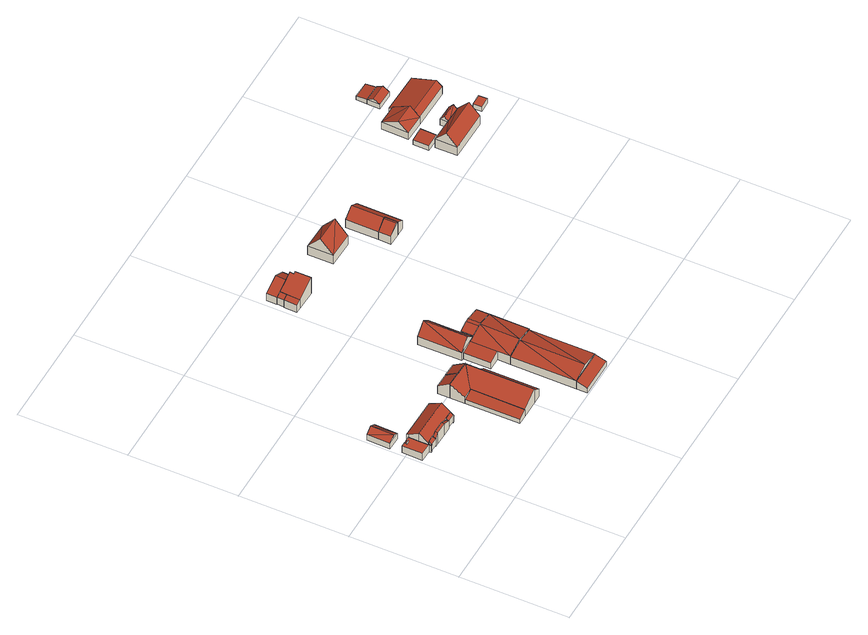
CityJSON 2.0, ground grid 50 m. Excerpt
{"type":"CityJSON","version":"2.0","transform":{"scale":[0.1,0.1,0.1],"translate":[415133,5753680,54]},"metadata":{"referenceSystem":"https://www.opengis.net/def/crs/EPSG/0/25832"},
"CityObjects":{
"building1":{"type":"Building","attributes":{"Gemeindeschluessel":"05515000","Geometrietyp2DReferenz":"3000","function":"51009_1610","roofType":"2100","measuredHeight":4.39},"geometry":[{"type":"Solid","lod":"2","boundaries":[[[[0,1,2,3]],[[4,5,1,0]],[[6,7,5,4]],[[3,2,7,6]],[[4,0,3,6]],[[1,5,7,2]]]],"semantics":{"surfaces":[{"type":"WallSurface"},{"type":"RoofSurface"},{"type":"GroundSurface"}],"values":[[0,0,0,0,1,2]]}}]},
"building2":{"type":"Building","attributes":{"Gemeindeschluessel":"05515000","Geometrietyp2DReferenz":"3000","function":"51009_1610","roofType":"2100","measuredHeight":4.63},"geometry":[{"type":"Solid","lod":"2","boundaries":[[[[8,9,10,11]],[[12,13,9,8]],[[14,15,13,12]],[[11,10,15,14]],[[12,8,11,14]],[[9,13,15,10]]]],"semantics":{"surfaces":[{"type":"WallSurface"},{"type":"RoofSurface"},{"type":"GroundSurface"}],"values":[[0,0,0,0,1,2]]}}]},
"building3":{"type":"Building","attributes":{"Gemeindeschluessel":"05515000","Geometrietyp2DReferenz":"3000","function":"31001_2460","roofType":"3100","measuredHeight":5.32},"geometry":[{"type":"Solid","lod":"2","boundaries":[[[[16,17,18,19]],[[20,21,17,16]],[[22,23,21,20]],[[19,18,23,22]],[[16,24,20]],[[22,25,19]],[[25,24,16]],[[16,19,25]],[[22,20,24]],[[24,25,22]],[[17,21,23,18]]]],"semantics":{"surfaces":[{"type":"WallSurface"},{"type":"RoofSurface"},{"type":"GroundSurface"}],"values":[[0,0,0,0,0,0,1,1,1,1,2]]}}]},
"building4":{"type":"Building","attributes":{"Gemeindeschluessel":"05515000","Geometrietyp2DReferenz":"3000","function":"31001_1000"},"address":[{"country":"Germany","locality":"Münster","thoroughfareNumber":"102","thoroughfareName":"Freckenhorster Straße"}],"children":["building4-1","building4-2","building4-3"]},
"building4-1":{"type":"BuildingPart","attributes":{"roofType":"3100","measuredHeight":8.39},"parents":["building4"],"geometry":[{"type":"Solid","lod":"2","boundaries":[[[[26,27,28,29]],[[30,27,26]],[[31,32,33]],[[34,35,36,31,33]],[[37,38,39]],[[40,41,37,39]],[[42,43,41,40]],[[44,45,43,42]],[[46,47,45,44]],[[48,49,47,46]],[[29,28,49,48]],[[42,40,39,50,44]],[[51,34,33,52,53,54,55,26,29,48,46,44,50]],[[27,56,57,31,36,58,59,37,41,43,45,47,49,28]],[[26,55,30]],[[52,33,32]],[[57,53,52,32,31]],[[56,54,53,57]],[[27,30,55,54,56]],[[35,34,51,60]],[[58,36,35,60]],[[60,51,50,61]],[[58,60,61,59]],[[38,61,50,39]],[[61,38,37,59]]]],"semantics":{"surfaces":[{"type":"WallSurface"},{"type":"RoofSurface"},{"type":"GroundSurface"},{"type":"ClosureSurface"}],"values":[[0,0,0,0,0,0,0,0,0,0,0,1,1,2,0,0,3,3,3,0,3,0,3,0,3]]}}]},
"building4-2":{"type":"BuildingPart","attributes":{"roofType":"1000","measuredHeight":3.92},"parents":["building4"],"geometry":[{"type":"Solid","lod":"2","boundaries":[[[[62,63,64,65]],[[66,67,63,62]],[[68,69,67,66]],[[70,71,69,68]],[[38,37,71,70]],[[72,73,36,35]],[[74,75,73,72]],[[76,77,75,74]],[[78,79,77,76]],[[65,64,79,78]],[[76,74,72,35,60,61,38,70,68,66,62,65,78]],[[63,67,69,71,37,59,58,36,73,75,77,79,64]],[[59,61,60,58]],[[37,38,61,59]],[[58,60,35,36]]]],"semantics":{"surfaces":[{"type":"WallSurface"},{"type":"RoofSurface"},{"type":"GroundSurface"},{"type":"ClosureSurface"}],"values":[[0,0,0,0,0,0,0,0,0,0,1,2,3,3,3]]}}]},
"building4-3":{"type":"BuildingPart","attributes":{"roofType":"9999","measuredHeight":6.34},"parents":["building4"],"geometry":[{"type":"Solid","lod":"2","boundaries":[[[[80,81,27,30]],[[82,83,81,80]],[[84,85,83,82]],[[86,87,85,84]],[[32,31,87,86]],[[80,30,55,88,82]],[[52,32,86,84,89]],[[89,84,82,88]],[[81,83,85,87,31,57,56,27]],[[52,89,53]],[[31,32,52,53,57]],[[54,53,89,88]],[[56,57,53,54]],[[54,88,55]],[[54,55,30,27,56]]]],"semantics":{"surfaces":[{"type":"WallSurface"},{"type":"RoofSurface"},{"type":"GroundSurface"},{"type":"ClosureSurface"}],"values":[[0,0,0,0,0,1,1,1,2,0,3,0,3,0,3]]}}]},
"building5":{"type":"Building","attributes":{"Gemeindeschluessel":"05515000","Geometrietyp2DReferenz":"3000","function":"51009_1610","roofType":"2100","measuredHeight":4.69},"geometry":[{"type":"Solid","lod":"2","boundaries":[[[[90,91,92,93]],[[94,95,91,90]],[[96,97,95,94]],[[93,92,97,96]],[[94,90,93,96]],[[91,95,97,92]]]],"semantics":{"surfaces":[{"type":"WallSurface"},{"type":"RoofSurface"},{"type":"GroundSurface"}],"values":[[0,0,0,0,1,2]]}}]},
"building6":{"type":"Building","attributes":{"Gemeindeschluessel":"05515000","Geometrietyp2DReferenz":"3000","function":"31001_2700"},"children":["building6-1","building6-2","building6-3","building6-4"]},
"building6-1":{"type":"BuildingPart","attributes":{"roofType":"2100","measuredHeight":7.86},"parents":["building6"],"geometry":[{"type":"Solid","lod":"2","boundaries":[[[[98,99,100,101]],[[102,103,104,105,106]],[[107,108,98,101,102,106]],[[100,99,109,104,103]],[[100,103,102,101]],[[109,99,98,108]],[[105,107,106]],[[104,109,108,107,105]]]],"semantics":{"surfaces":[{"type":"WallSurface"},{"type":"RoofSurface"},{"type":"GroundSurface"},{"type":"ClosureSurface"}],"values":[[0,0,1,2,3,3,0,3]]}}]},
"building6-2":{"type":"BuildingPart","attributes":{"roofType":"2100","measuredHeight":3.76},"parents":["building6"],"geometry":[{"type":"Solid","lod":"2","boundaries":[[[[105,104,110,111]],[[111,110,112,113]],[[114,107,105,111,113]],[[104,109,112,110]],[[107,114,108]],[[104,105,107,108,109]],[[112,109,108,114,113]]]],"semantics":{"surfaces":[{"type":"WallSurface"},{"type":"RoofSurface"},{"type":"GroundSurface"},{"type":"ClosureSurface"}],"values":[[0,0,1,2,0,3,3]]}}]},
"building6-3":{"type":"BuildingPart","attributes":{"roofType":"2100","measuredHeight":8.17},"parents":["building6"],"geometry":[{"type":"Solid","lod":"2","boundaries":[[[[115,101,100,116,117]],[[118,119,103,102,120]],[[117,116,119,118]],[[120,115,117,118]],[[100,103,119,116]],[[102,101,115,120]],[[103,100,101,102]]]],"semantics":{"surfaces":[{"type":"WallSurface"},{"type":"RoofSurface"},{"type":"GroundSurface"},{"type":"ClosureSurface"}],"values":[[0,0,0,1,2,0,3]]}}]},
"building6-4":{"type":"BuildingPart","attributes":{"roofType":"2100","measuredHeight":7.93},"parents":["building6"],"geometry":[{"type":"Solid","lod":"2","boundaries":[[[[121,122,99,98,123]],[[124,125,122,121]],[[126,113,112,125,124]],[[126,124,121,123,127]],[[122,125,112,109,99]],[[113,126,127,114]],[[108,109,112,113,114]],[[108,114,127,123,98]],[[99,109,108,98]]]],"semantics":{"surfaces":[{"type":"WallSurface"},{"type":"RoofSurface"},{"type":"GroundSurface"},{"type":"ClosureSurface"}],"values":[[0,0,0,1,2,0,3,0,3]]}}]},
"building7":{"type":"Building","attributes":{"Gemeindeschluessel":"05515000","Geometrietyp2DReferenz":"3000","function":"51009_1610","roofType":"2100","measuredHeight":7.61},"geometry":[{"type":"Solid","lod":"2","boundaries":[[[[128,129,130,131]],[[132,133,129,128]],[[134,135,133,132]],[[131,130,135,134]],[[132,128,131,134]],[[129,133,135,130]]]],"semantics":{"surfaces":[{"type":"WallSurface"},{"type":"RoofSurface"},{"type":"GroundSurface"}],"values":[[0,0,0,0,1,2]]}}]},
"building8":{"type":"Building","attributes":{"Gemeindeschluessel":"05515000","Geometrietyp2DReferenz":"3000","function":"31001_2460","roofType":"2100","measuredHeight":7.92},"geometry":[{"type":"Solid","lod":"2","boundaries":[[[[136,137,138,139]],[[115,140,137,136]],[[141,142,140,115]],[[139,138,142,141]],[[115,136,139,141]],[[137,140,142,138]]]],"semantics":{"surfaces":[{"type":"WallSurface"},{"type":"RoofSurface"},{"type":"GroundSurface"}],"values":[[0,0,0,0,1,2]]}}]},
"building9":{"type":"Building","attributes":{"Gemeindeschluessel":"05515000","Geometrietyp2DReferenz":"3000","function":"51009_1610","roofType":"2100","measuredHeight":4.42},"geometry":[{"type":"Solid","lod":"2","boundaries":[[[[143,144,145,146]],[[147,148,144,143]],[[149,150,148,147]],[[146,145,150,149]],[[147,143,146,149]],[[144,148,150,145]]]],"semantics":{"surfaces":[{"type":"WallSurface"},{"type":"RoofSurface"},{"type":"GroundSurface"}],"values":[[0,0,0,0,1,2]]}}]},
"building10":{"type":"Building","attributes":{"Gemeindeschluessel":"05515000","Geometrietyp2DReferenz":"3000","function":"31001_2700","roofType":"3100","measuredHeight":6.32},"geometry":[{"type":"Solid","lod":"2","boundaries":[[[[151,152,153]],[[154,155,153]],[[153,152,154]],[[156,154,152]],[[155,157,158,153]],[[156,159,157,155]],[[151,160,159,156]],[[153,158,160,151]],[[155,154,156]],[[152,151,156]],[[157,159,160,158]]]],"semantics":{"surfaces":[{"type":"WallSurface"},{"type":"RoofSurface"},{"type":"GroundSurface"}],"values":[[0,1,1,1,0,0,0,0,0,1,2]]}}]},
"building11":{"type":"Building","attributes":{"Gemeindeschluessel":"05515000","Geometrietyp2DReferenz":"3000","function":"31001_2700","roofType":"5000","measuredHeight":9.21},"geometry":[{"type":"Solid","lod":"2","boundaries":[[[[161,162,163,164]],[[165,166,162,161]],[[167,168,166,165]],[[169,170,168,167]],[[171,172,170,169]],[[164,163,172,171]],[[167,165,161,173]],[[174,173,161]],[[175,173,174,171]],[[174,164,171]],[[175,171,169]],[[173,175,169,167]],[[174,161,164]],[[162,166,168,170,172,163]]]],"semantics":{"surfaces":[{"type":"WallSurface"},{"type":"RoofSurface"},{"type":"GroundSurface"}],"values":[[0,0,0,0,0,0,1,1,1,1,0,0,0,2]]}}]},
"building12":{"type":"Building","attributes":{"Gemeindeschluessel":"05515000","Geometrietyp2DReferenz":"3000","function":"31001_2700"},"children":["building12-1","building12-2"]},
"building12-1":{"type":"BuildingPart","attributes":{"roofType":"2100","measuredHeight":5.59},"parents":["building12"],"geometry":[{"type":"Solid","lod":"2","boundaries":[[[[176,177,178,179]],[[180,181,182,177,176]],[[183,184,185,186]],[[179,178,184,183]],[[186,187,188,180,176,179,183]],[[177,182,189,185,184,178]],[[189,182,181,188,187]],[[181,180,188]],[[189,187,186,185]]]],"semantics":{"surfaces":[{"type":"WallSurface"},{"type":"RoofSurface"},{"type":"GroundSurface"},{"type":"ClosureSurface"}],"values":[[0,0,0,0,1,2,3,3,3]]}}]},
"building12-2":{"type":"BuildingPart","attributes":{"roofType":"3100","measuredHeight":7.01},"parents":["building12"],"geometry":[{"type":"Solid","lod":"2","boundaries":[[[[190,191,192,193]],[[186,185,191,190]],[[194,195,182,181]],[[193,192,195,194]],[[193,194,196]],[[197,196,194]],[[196,197,190]],[[197,180,187,186,190]],[[180,197,194,181]],[[196,190,193]],[[191,185,189,182,195,192]],[[189,185,186,187]],[[189,187,188,181,182]],[[188,187,180]],[[181,188,180]]]],"semantics":{"surfaces":[{"type":"WallSurface"},{"type":"RoofSurface"},{"type":"GroundSurface"},{"type":"ClosureSurface"}],"values":[[0,0,0,0,1,1,1,1,0,0,2,3,3,0,3]]}}]},
"building13":{"type":"Building","attributes":{"Gemeindeschluessel":"05515000","Geometrietyp2DReferenz":"3000","function":"51009_1610","roofType":"5000","measuredHeight":6.63},"geometry":[{"type":"Solid","lod":"2","boundaries":[[[[198,199,200,201]],[[181,202,199,198]],[[203,204,202,181]],[[205,206,204,203]],[[207,208,206,205]],[[209,210,208,207]],[[211,212,210,209]],[[194,213,212,211]],[[201,200,213,194]],[[214,176,180,215,216]],[[194,211,217,218]],[[216,215,218,217,219]],[[219,217,209,207]],[[214,216,219,207,205]],[[217,211,209]],[[218,215,198,201]],[[218,201,194]],[[215,180,181,198]],[[180,176,203,181]],[[176,214,205,203]],[[199,202,204,206,208,210,212,213,200]]]],"semantics":{"surfaces":[{"type":"WallSurface"},{"type":"RoofSurface"},{"type":"GroundSurface"}],"values":[[0,0,0,0,0,0,0,0,0,1,1,1,0,0,0,0,0,0,0,0,2]]}}]},
"building14":{"type":"Building","attributes":{"Gemeindeschluessel":"05515000","Geometrietyp2DReferenz":"3000","function":"51009_1610","roofType":"2100","measuredHeight":4.98},"geometry":[{"type":"Solid","lod":"2","boundaries":[[[[220,221,222,223]],[[224,225,221,220]],[[226,227,225,224]],[[223,222,227,226]],[[224,220,223,226]],[[221,225,227,222]]]],"semantics":{"surfaces":[{"type":"WallSurface"},{"type":"RoofSurface"},{"type":"GroundSurface"}],"values":[[0,0,0,0,1,2]]}}]},
"building15":{"type":"Building","attributes":{"Gemeindeschluessel":"05515000","Geometrietyp2DReferenz":"3000","function":"31001_1000"},"address":[{"country":"Germany","locality":"Münster","thoroughfareNumber":"101","thoroughfareName":"Freckenhorster Straße"}],"children":["building15-1","building15-2","building15-3"]},
"building15-1":{"type":"BuildingPart","attributes":{"roofType":"3100","measuredHeight":7.5},"parents":["building15"],"geometry":[{"type":"Solid","lod":"2","boundaries":[[[[226,228,229,230,231]],[[224,232,228,226]],[[233,234,232,224]],[[235,236,234,233]],[[237,238,236,235]],[[239,240,238,237]],[[241,242,240,239]],[[233,224,226,231,243,235]],[[244,241,239,237,235,243]],[[245,229,228,232,234,236,238,240,242]],[[242,241,244,243,245]],[[230,243,231]],[[243,230,229,245]]]],"semantics":{"surfaces":[{"type":"WallSurface"},{"type":"RoofSurface"},{"type":"GroundSurface"},{"type":"ClosureSurface"}],"values":[[0,0,0,0,0,0,0,1,1,2,3,0,3]]}}]},
"building15-2":{"type":"BuildingPart","attributes":{"roofType":"2100","measuredHeight":5.21},"parents":["building15"],"geometry":[{"type":"Solid","lod":"2","boundaries":[[[[246,247,248,249]],[[220,250,247,246]],[[251,252,250,220]],[[220,246,249,251]],[[247,250,252,248]],[[248,252,251,249]]]],"semantics":{"surfaces":[{"type":"WallSurface"},{"type":"RoofSurface"},{"type":"GroundSurface"},{"type":"ClosureSurface"}],"values":[[0,0,0,1,2,3]]}}]},
"building15-3":{"type":"BuildingPart","attributes":{"roofType":"2100","measuredHeight":9.38},"parents":["building15"],"geometry":[{"type":"Solid","lod":"2","boundaries":[[[[253,254,242,241,255]],[[256,257,254,253]],[[258,259,257,256]],[[260,261,259,258]],[[249,248,261,260]],[[262,228,252,251]],[[230,229,228,262]],[[262,251,249,260,258,256,253,255,244,243,230]],[[254,257,259,261,248,252,228,229,245,242]],[[248,249,251,252]],[[244,255,241]],[[245,243,244,241,242]],[[229,230,243,245]]]],"semantics":{"surfaces":[{"type":"WallSurface"},{"type":"RoofSurface"},{"type":"GroundSurface"},{"type":"ClosureSurface"}],"values":[[0,0,0,0,0,0,0,1,2,3,0,3,3]]}}]},
"building16":{"type":"Building","attributes":{"Gemeindeschluessel":"05515000","Geometrietyp2DReferenz":"3000","function":"51009_1610","roofType":"2100","measuredHeight":5.5},"geometry":[{"type":"Solid","lod":"2","boundaries":[[[[241,263,264,265]],[[239,266,263,241]],[[267,268,266,239]],[[269,270,268,267]],[[271,272,270,269]],[[265,264,272,271]],[[269,267,239,241,265,271]],[[263,266,268,270,272,264]]]],"semantics":{"surfaces":[{"type":"WallSurface"},{"type":"RoofSurface"},{"type":"GroundSurface"}],"values":[[0,0,0,0,0,0,1,2]]}}]},
"building17":{"type":"Building","attributes":{"Gemeindeschluessel":"05515000","Geometrietyp2DReferenz":"3000","function":"31001_2000","roofType":"3100","measuredHeight":11.94},"geometry":[{"type":"Solid","lod":"2","boundaries":[[[[273,274,275,276]],[[277,278,274,273]],[[279,280,278,277]],[[276,275,280,279]],[[273,281,277]],[[279,282,276]],[[282,281,273]],[[273,276,282]],[[281,282,279]],[[279,277,281]],[[274,278,280,275]]]],"semantics":{"surfaces":[{"type":"WallSurface"},{"type":"RoofSurface"},{"type":"GroundSurface"}],"values":[[0,0,0,0,0,0,1,1,1,1,2]]}}]},
"building18":{"type":"Building","attributes":{"Gemeindeschluessel":"05515000","Geometrietyp2DReferenz":"3000","function":"31001_2460","roofType":"3100","measuredHeight":7.99},"geometry":[{"type":"Solid","lod":"2","boundaries":[[[[283,284,285,286]],[[287,288,284,283]],[[289,290,288,287]],[[286,285,290,289]],[[283,291,287]],[[289,292,286]],[[286,292,291,283]],[[287,291,292,289]],[[284,288,290,285]]]],"semantics":{"surfaces":[{"type":"WallSurface"},{"type":"RoofSurface"},{"type":"GroundSurface"}],"values":[[0,0,0,0,0,0,1,1,2]]}}]},
"building19":{"type":"Building","attributes":{"Gemeindeschluessel":"05515000","Geometrietyp2DReferenz":"3000","function":"31001_2700","roofType":"5000","measuredHeight":8.2},"geometry":[{"type":"Solid","lod":"2","boundaries":[[[[293,294,290,289]],[[295,296,294,293]],[[297,298,296,295]],[[299,284,298,297]],[[300,285,284,299]],[[289,290,285,300]],[[299,297,295,301,302,300]],[[301,293,289,302]],[[300,302,289]],[[293,301,295]],[[294,296,298,284,285,290]]]],"semantics":{"surfaces":[{"type":"WallSurface"},{"type":"RoofSurface"},{"type":"GroundSurface"}],"values":[[0,0,0,0,0,0,1,1,0,0,2]]}}]},
"building20":{"type":"Building","attributes":{"Gemeindeschluessel":"05515000","Geometrietyp2DReferenz":"3000","function":"31001_2460","roofType":"2100","measuredHeight":2.95},"geometry":[{"type":"Solid","lod":"2","boundaries":[[[[303,304,305,306]],[[307,308,304,303]],[[309,310,308,307]],[[306,305,310,309]],[[307,303,306,309]],[[304,308,310,305]]]],"semantics":{"surfaces":[{"type":"WallSurface"},{"type":"RoofSurface"},{"type":"GroundSurface"}],"values":[[0,0,0,0,1,2]]}}]},
"building21":{"type":"Building","attributes":{"Gemeindeschluessel":"05515000","Geometrietyp2DReferenz":"3000","function":"31001_1000","roofType":"5000","measuredHeight":10.42},"address":[{"country":"Germany","locality":"Münster","thoroughfareNumber":"105","thoroughfareName":"Freckenhorster Straße"}],"geometry":[{"type":"Solid","lod":"2","boundaries":[[[[311,312,313,314]],[[315,316,312,311]],[[317,318,316,315]],[[319,320,318,317]],[[314,313,320,319]],[[321,322,317,315]],[[322,321,311]],[[322,311,314]],[[314,319,322]],[[311,321,315]],[[317,322,319]],[[312,316,318,320,313]]]],"semantics":{"surfaces":[{"type":"WallSurface"},{"type":"RoofSurface"},{"type":"GroundSurface"}],"values":[[0,0,0,0,0,1,1,1,1,0,0,2]]}}]},
"building22":{"type":"Building","attributes":{"Gemeindeschluessel":"05515000","Geometrietyp2DReferenz":"3000","function":"31001_1000","roofType":"3100","measuredHeight":8.47},"geometry":[{"type":"Solid","lod":"2","boundaries":[[[[323,324,325,326]],[[327,328,324,323]],[[329,330,328,327]],[[326,325,330,329]],[[323,331,327]],[[329,332,326]],[[326,332,331]],[[331,323,326]],[[332,329,327]],[[327,331,332]],[[324,328,330,325]]]],"semantics":{"surfaces":[{"type":"WallSurface"},{"type":"RoofSurface"},{"type":"GroundSurface"}],"values":[[0,0,0,0,0,0,1,1,1,1,2]]}}]},
"building23":{"type":"Building","attributes":{"Gemeindeschluessel":"05515000","Geometrietyp2DReferenz":"3000","function":"31001_2700","roofType":"3100","measuredHeight":5.71},"geometry":[{"type":"Solid","lod":"2","boundaries":[[[[333,334,335,336]],[[337,312,334,333]],[[338,313,312,337]],[[336,335,313,338]],[[333,339,337]],[[338,340,336]],[[340,339,333]],[[333,336,340]],[[339,340,338]],[[338,337,339]],[[334,312,313,335]]]],"semantics":{"surfaces":[{"type":"WallSurface"},{"type":"RoofSurface"},{"type":"GroundSurface"}],"values":[[0,0,0,0,0,0,1,1,1,1,2]]}}]},
"building24":{"type":"Building","attributes":{"Gemeindeschluessel":"05515000","Geometrietyp2DReferenz":"3000","function":"31001_1000","roofType":"3100","measuredHeight":4.49},"geometry":[{"type":"Solid","lod":"2","boundaries":[[[[341,342,343,344]],[[345,346,342,341]],[[347,348,346,345]],[[344,343,348,347]],[[341,349,345]],[[347,350,344]],[[344,350,349,341]],[[345,349,350,347]],[[342,346,348,343]]]],"semantics":{"surfaces":[{"type":"WallSurface"},{"type":"RoofSurface"},{"type":"GroundSurface"}],"values":[[0,0,0,0,0,0,1,1,2]]}}]},
"building25":{"type":"Building","attributes":{"Gemeindeschluessel":"05515000","Geometrietyp2DReferenz":"3000","function":"31001_2700","roofType":"3100","measuredHeight":6.7},"geometry":[{"type":"Solid","lod":"2","boundaries":[[[[351,352,353,354]],[[355,325,352,351]],[[356,357,325,355]],[[358,359,360,356,354]],[[355,351,354,356]],[[330,361,362,353,352,325,357]],[[360,330,357,356]],[[359,361,330,360]],[[358,362,361,359]],[[354,353,362,358]]]],"semantics":{"surfaces":[{"type":"WallSurface"},{"type":"RoofSurface"},{"type":"GroundSurface"}],"values":[[0,0,0,1,1,2,0,0,0,0]]}}]},
"building26":{"type":"Building","attributes":{"Gemeindeschluessel":"05515000","Geometrietyp2DReferenz":"3000","function":"31001_2700","roofType":"2100","measuredHeight":2.64},"geometry":[{"type":"Solid","lod":"2","boundaries":[[[[363,364,365,366]],[[367,368,364,363]],[[369,370,368,367]],[[366,365,370,369]],[[367,363,366,369]],[[364,368,370,365]]]],"semantics":{"surfaces":[{"type":"WallSurface"},{"type":"RoofSurface"},{"type":"GroundSurface"}],"values":[[0,0,0,0,1,2]]}}]},
"building27":{"type":"Building","attributes":{"Gemeindeschluessel":"05515000","Geometrietyp2DReferenz":"3000","function":"51009_1611","roofType":"1000","measuredHeight":2.66},"geometry":[{"type":"Solid","lod":"2","boundaries":[[[[371,372,373,374]],[[375,376,372,371]],[[377,378,376,375]],[[374,373,378,377]],[[375,371,374,377]],[[372,376,378,373]]]],"semantics":{"surfaces":[{"type":"WallSurface"},{"type":"RoofSurface"},{"type":"GroundSurface"}],"values":[[0,0,0,0,1,2]]}}]}
},
"vertices":[
[33,520,50],[33,520,15],[33,507,15],[33,507,59],[46,520,50],[46,520,15],[45,507,59],[45,507,15],
[105,414,55],[105,414,20],[105,429,20],[105,429,66],[72,414,55],[72,414,20],[72,429,66],[72,429,20],
[9,678,46],[9,678,14],[7,572,14],[7,572,46],[72,676,46],[72,676,14],[71,571,46],[71,571,14],[40,677,67],[39,571,67],
[220,426,62],[220,426,12],[257,426,12],[257,426,62],[220,426,54],[105,429,12],[105,429,54],[105,429,62],[72,429,62],[72,429,51],[72,429,12],[68,519,12],[68,519,51],[68,519,68],[68,529,62],[68,529,12],[263,526,62],[263,526,12],[262,468,96],[262,468,12],[261,411,50],[261,411,12],[256,411,50],[256,411,12],[67,472,96],[67,429,62],[112,428,62],[124,428,62],[181,427,62],[205,427,62],[181,427,12],[124,428,12],[67,429,12],[67,472,12],[67,429,51],[67,472,51],
[33,520,51],[33,520,12],[13,520,12],[13,520,51],[33,507,51],[33,507,12],[45,507,51],[45,507,12],[46,520,51],[46,520,12],[72,414,51],[72,414,12],[66,414,51],[66,414,12],[66,425,51],[66,425,12],[12,426,51],[12,426,12],
[220,412,54],[220,412,12],[180,412,74],[180,412,12],[124,413,75],[124,413,12],[105,414,54],[105,414,12],[181,427,74],[124,428,75],
[220,426,66],[220,426,19],[220,412,19],[220,412,56],[257,426,66],[257,426,19],[256,411,56],[256,411,19],
[508,486,86],[508,486,8],[447,487,8],[447,487,87],[377,489,87],[377,489,8],[377,420,8],[377,420,31],[377,420,43],[419,420,44],[426,420,44],[426,420,8],
[377,172,8],[377,172,32],[423,172,8],[423,172,45],[426,420,46],
[447,487,90],[447,544,8],[447,544,50],[377,545,50],[377,545,8],[377,489,90],
[508,424,87],[508,424,8],[508,486,87],[508,172,88],[508,172,8],[423,172,46],[426,420,47],
[550,424,50],[550,424,6],[508,424,6],[508,424,82],[549,172,50],[549,172,6],[508,172,82],[508,172,6],
[508,486,90],[508,486,11],[508,542,11],[508,542,52],[447,487,11],[447,544,52],[447,544,11],
[655,58,50],[655,58,6],[655,7,6],[655,7,33],[825,59,50],[825,59,6],[825,8,33],[825,8,6],
[655,357,52],[740,357,70],[825,357,52],[740,59,70],[825,59,52],[655,58,52],[825,59,7],[825,357,7],[655,58,7],[655,357,7],
[683,741,55],[683,741,11],[583,740,11],[583,740,55],[684,595,55],[684,595,11],[684,540,55],[684,540,11],[597,540,55],[597,540,11],[584,540,55],[584,540,11],[635,540,103],[634,740,103],[597,540,68],
[684,540,64],[684,540,8],[597,540,8],[597,540,42],[684,538,64],[684,538,57],[684,538,8],[597,415,42],[597,415,8],[655,415,8],[655,415,57],[655,538,57],[656,538,57],[655,538,8],
[655,357,57],[655,357,8],[825,357,8],[825,357,57],[825,538,57],[825,538,8],[740,357,78],[740,538,78],
[731,538,57],[731,538,10],[747,538,10],[747,538,57],[684,538,10],[684,540,57],[684,540,10],[684,595,57],[684,595,10],[734,595,57],[734,595,10],[747,595,57],[747,595,10],[825,596,57],[825,596,10],[825,538,10],[684,595,64],[731,538,76],[730,595,76],[747,595,77],[747,538,77],[734,595,76],
[515,1311,61],[515,1311,22],[540,1311,22],[540,1311,72],[516,1343,61],[516,1343,22],[541,1342,72],[541,1342,22],
[541,1342,19],[541,1343,19],[541,1343,71],[541,1343,72],[516,1343,19],[517,1392,61],[517,1392,19],[593,1390,94],[593,1390,19],[652,1388,61],[652,1388,19],[651,1340,61],[651,1340,19],[626,1341,75],[626,1341,19],[592,1341,94],[593,1341,94],[592,1341,19],
[513,1251,61],[513,1251,19],[538,1250,19],[538,1250,71],[515,1311,19],[540,1311,71],[540,1311,19],
[625,1321,108],[625,1321,19],[626,1341,108],[635,1321,113],[635,1321,19],[635,1316,113],[635,1316,19],[634,1248,113],[634,1248,19],[541,1342,71],
[626,1341,20],[625,1321,20],[625,1321,75],[651,1340,20],[650,1315,61],[650,1315,20],[635,1316,70],[635,1316,20],[635,1321,70],[635,1321,20],
[824,1244,66],[824,1244,16],[949,1242,16],[949,1242,66],[825,1362,66],[825,1362,16],[951,1359,66],[951,1359,16],[825,1303,135],[950,1301,135],
[1087,1087,93],[1087,1087,16],[1087,1145,16],[1087,1145,93],[1029,1088,61],[1029,1088,16],[1029,1145,61],[1029,1145,16],[1077,1087,96],[1077,1145,96],
[1030,1294,61],[1030,1294,16],[1130,1294,62],[1130,1294,16],[1129,1087,62],[1129,1087,16],[1087,1087,92],[1087,1145,92],[1080,1294,98],[1079,1145,98],
[1567,1191,42],[1567,1191,16],[1632,1190,16],[1632,1190,46],[1568,1264,42],[1568,1264,16],[1634,1263,46],[1634,1263,16],
[1791,1173,65],[1791,1173,17],[1713,1175,17],[1713,1175,65],[1790,1072,65],[1790,1072,17],[1592,1075,65],[1592,1075,17],[1593,1176,65],[1593,1176,17],[1790,1122,122],[1592,1124,122],
[1583,1291,56],[1583,1291,16],[1681,1289,16],[1681,1289,56],[1586,1416,56],[1586,1416,16],[1684,1414,56],[1684,1414,16],[1584,1336,101],[1682,1334,101],
[1791,1214,51],[1791,1214,17],[1713,1215,17],[1713,1215,51],[1791,1173,51],[1713,1175,51],[1791,1194,74],[1713,1195,74],
[1766,1530,42],[1766,1530,16],[1686,1532,16],[1686,1532,42],[1765,1470,42],[1765,1470,16],[1684,1472,42],[1684,1472,16],[1766,1500,60],[1685,1502,60],
[1873,1286,60],[1873,1286,16],[1873,1312,16],[1873,1312,83],[1681,1289,59],[1681,1316,83],[1681,1316,16],[1875,1427,40],[1684,1432,39],[1684,1414,46],[1684,1432,16],[1875,1427,16],
[1689,1582,34],[1689,1582,15],[1686,1532,15],[1686,1532,41],[1768,1581,33],[1768,1581,15],[1766,1530,41],[1766,1530,15],
[1856,1098,44],[1856,1098,17],[1909,1099,17],[1909,1099,44],[1856,1139,44],[1856,1139,17],[1908,1139,44],[1908,1139,17]
]}
